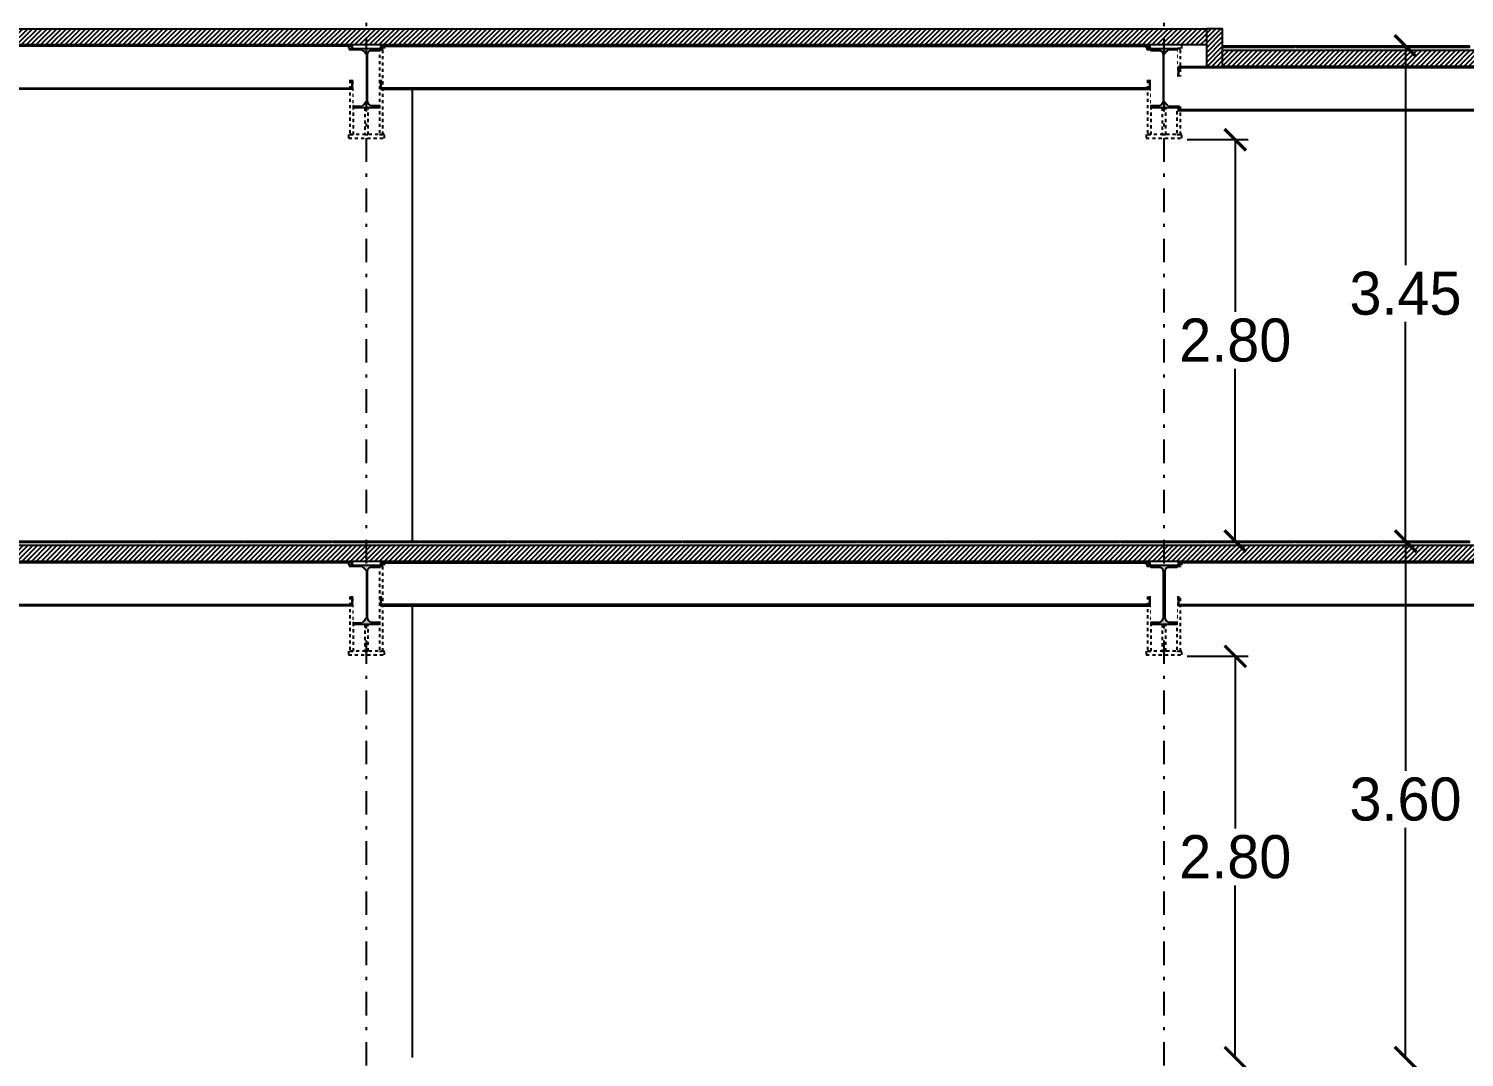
# Model space of a CAD drawing. Header units: millimetres. Extents: x -101 to 3415, y -52 to 1366.
# Drawn here: x 242.97 to 288.72, y 114.16 to 146.94 of the extents above; entities that cross this region are included whole.
import ezdxf

# ---------------------------------------------------------------- set-up
doc = ezdxf.new("R2010")
doc.units = ezdxf.units.MM
doc.set_wipeout_variables(frame=1)
doc.linetypes.add('DASHDOT2', pattern=[0.5, 0.25, -0.125, 0, -0.125])
doc.linetypes.add('OCULTA2', pattern=[0.3, 0.2, -0.1])
doc.layers.add('00_ARQ', color=8, linetype='Continuous')
doc.layers.add('A-ESTRUCTURA', color=6, linetype='Continuous')

# ---------------------------------------------------------------- blocks, each defined once
blk = doc.blocks.new('_ArchTick')
at = {"color": 0, "linetype": 'ByBlock', "const_width": 0.15}
blk.add_lwpolyline([(-0.5, -0.5), (0.5, 0.5)], dxfattribs=at)
blk = doc.blocks.new('A$C0F3E0099')
at = {"layer": 'A-ESTRUCTURA', "color": 8, "linetype": 'OCULTA2', "ltscale": 0.1}
for points in [[(-0.125, 0.025), (0.125, 0.025), (0.125, 0), (-0.125, 0)], [(-0.09, 0), (-0.09, -0.6), (-0.115, -0.6), (-0.115, 0)], [(0.115, 0), (0.115, -0.6), (0.09, -0.6), (0.09, 0)], [(0.0125, -0.413), (0.0125, -0.6), (-0.0125, -0.6), (-0.0125, -0.413)], [(-0.125, -0.6), (0.125, -0.6), (0.125, -0.625), (-0.125, -0.625)]]:
    blk.add_lwpolyline(points, close=True, dxfattribs=at)

msp = doc.modelspace()

# ---------------------------------------------------------------- hatches: boundary and pattern name
at = {"layer": '00_ARQ'}
h = msp.add_hatch(dxfattribs=at)
h.set_pattern_fill('PLASTI', color=9, scale=0.228646)
h.set_pattern_definition([(0, (-3488.3955, -6.6233), (0, 1.4519016), []), (0, (-3488.3955, -6.4419), (0, 1.4519016), []), (0, (-3488.3955, -6.2604), (0, 1.4519016), []), (0, (-3488.3955, -5.7159), (0, 1.4519016), [])])
edge = h.paths.add_edge_path()
edge.add_line((226.265, 169.123), (226.265, 80.537))
edge.add_line((226.265, 80.537), (213.918, 80.537))
edge.add_line((213.918, 80.537), (213.918, 179.998))
edge.add_line((213.918, 179.998), (255.187, 179.998))
edge.add_line((255.187, 179.998), (255.187, 163.536))
edge.add_line((255.187, 163.536), (242.239, 163.536))
edge.add_line((242.239, 163.536), (242.239, 175.334))
edge.add_line((242.239, 175.334), (234.008, 175.334))
edge.add_line((234.008, 175.334), (234.008, 163.536))
edge.add_line((234.008, 163.536), (227.235, 163.536))
edge.add_line((227.235, 163.536), (227.235, 163.741))
edge.add_line((227.235, 163.741), (226.951, 163.741))
edge.add_line((226.951, 163.741), (226.951, 169.116))
edge.add_line((226.951, 169.116), (227.002, 169.116))
edge.add_arc((227.002, 169.111), 0.00457, 38.4506, 90, ccw=False)
edge.add_line((227.006, 169.114), (227.118, 168.91))
edge.add_arc((227.121, 168.912), 0.00343, 208.8256, 279.625)
edge.add_line((227.122, 168.908), (227.189, 168.908))
edge.add_line((227.189, 168.908), (227.189, 168.916))
edge.add_line((227.189, 168.916), (227.125, 168.916))
edge.add_arc((227.125, 168.92), 0.00457, 218.4506, 270, ccw=False)
edge.add_line((227.122, 168.917), (227.01, 169.121))
edge.add_arc((227.006, 169.12), 0.00343, 28.8256, 99.625)
edge.add_line((227.006, 169.123), (226.265, 169.123))
h = msp.add_hatch(dxfattribs=at)
h.set_pattern_fill('LINE', color=9, scale=0.034297, angle=45, style=0)
h.set_pattern_definition([(45, (-3488.41207, -6.57728), (-0.07699871, 0.07699871), [])])
h.paths.add_polyline_path([(280.504, 145.734), (281.021, 145.734), (281.021, 146.936), (280.504, 146.936)])
h = msp.add_hatch(dxfattribs=at)
h.set_pattern_fill('LINE', color=9, scale=0.034297, angle=45, style=0)
h.set_pattern_definition([(45, (-3488.39546, -6.57728), (-0.07699871, 0.07699871), [])])
h.paths.add_polyline_path([(304.28, 145.734), (281.021, 145.734), (281.021, 146.25), (304.28, 146.25)])

# ---------------------------------------------------------------- linework, layer by layer
at = {"layer": '00_ARQ', "color": 9, "linetype": 'DASHDOT2', "ltscale": 3}
for p, q in [((253.734, 38.695), (253.734, 195.766)), ((279.155, 38.695), (279.155, 195.766))]:
    msp.add_line(p, q, dxfattribs=at)
at = {"layer": '00_ARQ', "color": 9}
for p, q in [((281.654, 146.387), (287.262, 146.387)), ((286.851, 146.387), (286.851, 139.406)), ((279.894, 143.401), (281.837, 143.401)), ((281.425, 143.401), (281.425, 137.912)), ((286.851, 130.611), (286.851, 137.592)), ((281.425, 130.611), (281.425, 136.1)), ((279.894, 130.611), (281.837, 130.611)), ((281.654, 130.611), (287.262, 130.611)), ((281.654, 130.611), (287.262, 130.611)), ((286.851, 130.611), (286.851, 123.286)), ((279.894, 126.938), (281.837, 126.938)), ((281.425, 126.938), (281.425, 121.45)), ((286.851, 114.148), (286.851, 121.473)), ((281.425, 114.148), (281.425, 119.637))]:
    msp.add_line(p, q, dxfattribs=at)
at = {"layer": '00_ARQ', "color": 9, "ltscale": 3}
for p, q in [((283.306, 146.365), (283.351, 146.365)), ((286.095, 146.365), (286.141, 146.365)), ((244.253, 130.588), (244.299, 130.588)), ((247.043, 130.588), (247.088, 130.588)), ((249.832, 130.588), (249.878, 130.588)), ((249.832, 130.588), (249.878, 130.588)), ((252.621, 130.588), (252.667, 130.588)), ((255.411, 130.588), (255.457, 130.588)), ((258.2, 130.588), (258.246, 130.588)), ((258.2, 130.588), (258.246, 130.588)), ((260.99, 130.588), (261.036, 130.588)), ((263.779, 130.588), (263.825, 130.588)), ((266.569, 130.588), (266.615, 130.588)), ((266.569, 130.588), (266.615, 130.588)), ((269.358, 130.588), (269.404, 130.588)), ((272.148, 130.588), (272.194, 130.588)), ((274.937, 130.588), (274.983, 130.588)), ((274.937, 130.588), (274.983, 130.588)), ((277.727, 130.588), (277.773, 130.588)), ((280.516, 130.588), (280.562, 130.588)), ((283.306, 130.588), (283.351, 130.588)), ((283.306, 130.588), (283.351, 130.588)), ((286.095, 130.588), (286.141, 130.588))]:
    msp.add_line(p, q, dxfattribs=at)
at = {"layer": '00_ARQ', "color": 9}
for points in [[(280.504, 145.734), (281.021, 145.734), (281.021, 146.936), (280.504, 146.936)], [(304.28, 145.734), (281.021, 145.734), (281.021, 146.25), (304.28, 146.25)]]:
    msp.add_lwpolyline(points, close=True, dxfattribs=at)
at = {"layer": '00_ARQ', "color": 9, "ltscale": 2}
for points in [[(227.865, 146.419), (253.277, 146.419), (253.277, 145.006), (227.865, 145.006)], [(253.277, 146.379), (227.865, 146.379), (227.865, 145.047), (253.277, 145.047)], [(278.697, 146.419), (254.192, 146.419), (254.192, 145.006), (278.697, 145.006)], [(254.192, 146.379), (278.697, 146.379), (278.697, 145.047), (254.192, 145.047)], [(279.612, 145.734), (302.292, 145.734), (302.292, 144.32), (279.612, 144.32)], [(302.292, 145.693), (279.612, 145.693), (279.612, 144.361), (302.292, 144.361)], [(227.865, 129.957), (253.277, 129.957), (253.277, 128.544), (227.865, 128.544)], [(278.697, 129.957), (254.192, 129.957), (254.192, 128.544), (278.697, 128.544)], [(279.612, 129.957), (302.459, 129.957), (302.459, 128.544), (279.612, 128.544)], [(253.277, 129.916), (227.865, 129.916), (227.865, 128.585), (253.277, 128.585)], [(254.192, 129.916), (278.697, 129.916), (278.697, 128.585), (254.192, 128.585)], [(302.459, 129.916), (279.612, 129.916), (279.612, 128.585), (302.459, 128.585)]]:
    msp.add_lwpolyline(points, close=True, dxfattribs=at)
at = {"layer": '00_ARQ', "color": 9, "ltscale": 3}
for points in [[(281.021, 146.342), (281.021, 146.387), (283.306, 146.387), (283.306, 146.342)], [(283.351, 146.342), (283.351, 146.387), (286.095, 146.387), (286.095, 146.342)], [(286.141, 146.342), (286.141, 146.387), (288.885, 146.387), (288.885, 146.342)], [(241.509, 130.565), (241.509, 130.611), (244.253, 130.611), (244.253, 130.565)], [(244.299, 130.565), (244.299, 130.611), (247.043, 130.611), (247.043, 130.565)], [(247.088, 130.565), (247.088, 130.611), (249.832, 130.611), (249.832, 130.565)], [(249.878, 130.565), (249.878, 130.611), (252.621, 130.611), (252.621, 130.565)], [(252.667, 130.565), (252.667, 130.611), (255.411, 130.611), (255.411, 130.565)], [(255.457, 130.565), (255.457, 130.611), (258.2, 130.611), (258.2, 130.565)], [(258.246, 130.565), (258.246, 130.611), (260.99, 130.611), (260.99, 130.565)], [(261.036, 130.565), (261.036, 130.611), (263.779, 130.611), (263.779, 130.565)], [(263.825, 130.565), (263.825, 130.611), (266.569, 130.611), (266.569, 130.565)], [(266.615, 130.565), (266.615, 130.611), (269.358, 130.611), (269.358, 130.565)], [(269.404, 130.565), (269.404, 130.611), (272.148, 130.611), (272.148, 130.565)], [(272.194, 130.565), (272.194, 130.611), (274.937, 130.611), (274.937, 130.565)], [(274.983, 130.565), (274.983, 130.611), (277.727, 130.611), (277.727, 130.565)], [(277.773, 130.565), (277.773, 130.611), (280.516, 130.611), (280.516, 130.565)], [(280.562, 130.565), (280.562, 130.611), (283.306, 130.611), (283.306, 130.565)], [(283.351, 130.565), (283.351, 130.611), (286.095, 130.611), (286.095, 130.565)], [(286.141, 130.565), (286.141, 130.611), (288.885, 130.611), (288.885, 130.565)]]:
    msp.add_lwpolyline(points, close=True, dxfattribs=at)
at = {"layer": '00_ARQ', "color": 9, "ltscale": 2}
for points in [[(255.187, 145.02), (255.187, 130.611)], [(255.187, 128.557), (255.187, 114.148)]]:
    msp.add_lwpolyline(points, dxfattribs=at)

# ---------------------------------------------------------------- block references
at = {"layer": '00_ARQ', "color": 9, "xscale": 0.6859377647626195, "yscale": 0.6859377647626195, "zscale": 0.6859377647626195}
for p, rotation in [((286.851, 146.387), 90), ((281.425, 143.401), 90), ((281.425, 130.611), 270), ((286.851, 130.611), 270), ((286.851, 130.611), 90), ((281.425, 126.938), 90), ((281.425, 114.148), 270), ((286.851, 114.148), 270)]:
    msp.add_blockref('_ArchTick', p, dxfattribs=dict(at, rotation=rotation))
at = {"layer": '00_ARQ', "color": 9, "extrusion": (0, 0, -1), "xscale": 4.572918431750428, "yscale": 4.572918431750428, "zscale": -4.572918431750772}
for p in [(-279.155, 146.305), (-279.155, 129.843)]:
    msp.add_blockref('A$C0F3E0099', p, dxfattribs=at)

# ---------------------------------------------------------------- texts
at = {"layer": '00_ARQ', "color": 9, "char_height": 1.3719, "attachment_point": 5}
for s, insert in [('\\A1;3.45', (286.851, 138.499)), ('\\A1;2.80', (281.425, 137.006)), ('\\A1;3.60', (286.851, 122.38)), ('\\A1;2.80', (281.425, 120.543))]:
    msp.add_mtext(s, dxfattribs=dict(at, insert=insert))

# ---------------------------------------------------------------- next in the draw order: wipeouts: each hides what was drawn before it
at = {"color": 9, "ltscale": 2}
for points in [[(254.649, 146.232), (254.649, 145.317), (254.146, 145.317), (254.146, 144.49), (253.883, 144.49), (253.757, 144.648), (253.757, 146.105), (253.883, 146.232)], [(278.24, 146.232), (278.24, 145.317), (278.743, 145.317), (278.743, 144.49), (279.006, 144.49), (279.133, 144.648), (279.133, 146.105), (279.006, 146.232)], [(254.649, 129.769), (254.649, 128.855), (254.146, 128.855), (254.146, 128.027), (253.883, 128.027), (253.757, 128.186), (253.757, 129.643), (253.883, 129.769)], [(278.24, 129.769), (278.24, 128.855), (278.743, 128.855), (278.743, 128.027), (279.006, 128.027), (279.133, 128.186), (279.133, 129.643), (279.006, 129.769)]]:
    msp.add_wipeout(points, dxfattribs=at).dxf.layer = '00_ARQ'

# ---------------------------------------------------------------- next in the draw order: hatches: boundary and pattern name
at = {"layer": '00_ARQ'}
h = msp.add_hatch(dxfattribs=at)
h.set_pattern_fill('LINE', color=9, scale=0.034297, angle=45, style=0)
h.set_pattern_definition([(45, (-3488.39546, -6.57728), (-0.07699871, 0.07699871), [])])
h.paths.add_polyline_path([(280.504, 146.419), (226.951, 146.419), (226.951, 146.936), (280.504, 146.936)])
h = msp.add_hatch(color=9, dxfattribs=at)
edge = h.paths.add_edge_path()
edge.add_line((253.757, 146.105), (253.757, 144.648))
edge.add_arc((253.914, 144.644), 0.158, 178.4498, 258.7549)
edge.add_line((253.883, 144.49), (254.146, 144.49))
edge.add_line((254.146, 144.49), (254.146, 144.417))
edge.add_line((254.146, 144.417), (253.323, 144.417))
edge.add_line((253.323, 144.417), (253.323, 144.49))
edge.add_line((253.323, 144.49), (253.585, 144.49))
edge.add_arc((253.555, 144.644), 0.158, 281.2451, 361.5502)
edge.add_line((253.712, 144.648), (253.712, 146.105))
edge.add_arc((253.585, 146.105), 0.127, 360, 450)
edge.add_line((253.585, 146.232), (253.323, 146.232))
edge.add_line((253.323, 146.232), (253.323, 146.305))
edge.add_line((253.323, 146.305), (254.146, 146.305))
edge.add_line((254.146, 146.305), (254.146, 146.232))
edge.add_line((254.146, 146.232), (253.883, 146.232))
edge.add_arc((253.883, 146.105), 0.127, 90, 180)
h = msp.add_hatch(color=9, dxfattribs=at)
edge = h.paths.add_edge_path()
edge.add_line((279.177, 146.105), (279.177, 144.648))
edge.add_arc((279.334, 144.644), 0.158, 178.4498, 258.7549)
edge.add_line((279.304, 144.49), (279.566, 144.49))
edge.add_line((279.566, 144.49), (279.566, 144.417))
edge.add_line((279.566, 144.417), (278.743, 144.417))
edge.add_line((278.743, 144.417), (278.743, 144.49))
edge.add_line((278.743, 144.49), (279.006, 144.49))
edge.add_arc((278.975, 144.644), 0.158, 281.2451, 361.5502)
edge.add_line((279.133, 144.648), (279.133, 146.105))
edge.add_arc((279.006, 146.105), 0.127, 0, 90)
edge.add_line((279.006, 146.232), (278.743, 146.232))
edge.add_line((278.743, 146.232), (278.743, 146.305))
edge.add_line((278.743, 146.305), (279.566, 146.305))
edge.add_line((279.566, 146.305), (279.566, 146.232))
edge.add_line((279.566, 146.232), (279.304, 146.232))
edge.add_arc((279.304, 146.105), 0.127, 90, 180)
h = msp.add_hatch(color=9, dxfattribs=at)
edge = h.paths.add_edge_path()
edge.add_line((253.757, 129.643), (253.757, 128.186))
edge.add_arc((253.914, 128.182), 0.158, 178.4498, 258.7549)
edge.add_line((253.883, 128.027), (254.146, 128.027))
edge.add_line((254.146, 128.027), (254.146, 127.954))
edge.add_line((254.146, 127.954), (253.323, 127.954))
edge.add_line((253.323, 127.954), (253.323, 128.027))
edge.add_line((253.323, 128.027), (253.585, 128.027))
edge.add_arc((253.555, 128.182), 0.158, 281.2451, 361.5502)
edge.add_line((253.712, 128.186), (253.712, 129.643))
edge.add_arc((253.585, 129.643), 0.127, 0, 90)
edge.add_line((253.585, 129.769), (253.323, 129.769))
edge.add_line((253.323, 129.769), (253.323, 129.843))
edge.add_line((253.323, 129.843), (254.146, 129.843))
edge.add_line((254.146, 129.843), (254.146, 129.769))
edge.add_line((254.146, 129.769), (253.883, 129.769))
edge.add_arc((253.883, 129.643), 0.127, 90, 180)

# ---------------------------------------------------------------- next in the draw order: linework, layer by layer
at = {"layer": '00_ARQ', "color": 9}
msp.add_lwpolyline([(280.504, 146.419), (226.951, 146.419), (226.951, 146.936), (280.504, 146.936)], close=True, dxfattribs=at)
for points in [[(253.757, 146.105), (253.757, 144.648, 0.365479), (253.883, 144.49), (254.146, 144.49), (254.146, 144.417), (253.323, 144.417), (253.323, 144.49), (253.585, 144.49, 0.365479), (253.712, 144.648), (253.712, 146.105, 0.414214), (253.585, 146.232), (253.323, 146.232), (253.323, 146.305), (254.146, 146.305), (254.146, 146.232), (253.883, 146.232, 0.414214)], [(279.177, 146.105), (279.177, 144.648, 0.365479), (279.304, 144.49), (279.566, 144.49), (279.566, 144.417), (278.743, 144.417), (278.743, 144.49), (279.006, 144.49, 0.365479), (279.133, 144.648), (279.133, 146.105, 0.414214), (279.006, 146.232), (278.743, 146.232), (278.743, 146.305), (279.566, 146.305), (279.566, 146.232), (279.304, 146.232, 0.414214)], [(253.757, 129.643), (253.757, 128.186, 0.365479), (253.883, 128.027), (254.146, 128.027), (254.146, 127.954), (253.323, 127.954), (253.323, 128.027), (253.585, 128.027, 0.365479), (253.712, 128.186), (253.712, 129.643, 0.414214), (253.585, 129.769), (253.323, 129.769), (253.323, 129.843), (254.146, 129.843), (254.146, 129.769), (253.883, 129.769, 0.414214)]]:
    msp.add_lwpolyline(points, format="xyb", close=True, dxfattribs=at)

# ---------------------------------------------------------------- next in the draw order: block references
at = {"layer": '00_ARQ', "color": 9, "extrusion": (0, 0, -1), "xscale": 4.572918431750428, "yscale": 4.572918431750428, "zscale": -4.572918431750772}
for p in [(-253.734, 146.305), (-253.734, 129.843)]:
    msp.add_blockref('A$C0F3E0099', p, dxfattribs=at)

# ---------------------------------------------------------------- next in the draw order: wipeouts: each hides what was drawn before it
at = {"color": 9, "ltscale": 2}
msp.add_wipeout([(280.069, 129.769), (280.069, 128.855), (279.566, 128.855), (279.566, 128.027), (279.304, 128.027), (279.177, 128.186), (279.177, 129.643), (279.304, 129.769)], dxfattribs=at).dxf.layer = '00_ARQ'

# ---------------------------------------------------------------- next in the draw order: hatches: boundary and pattern name
at = {"layer": '00_ARQ'}
h = msp.add_hatch(dxfattribs=at)
h.set_pattern_fill('LINE', color=9, scale=0.034297, angle=45, style=0)
h.set_pattern_definition([(45, (-3488.39546, -6.57728), (-0.07699871, 0.07699871), [])])
h.paths.add_polyline_path([(304.266, 129.957), (226.951, 129.957), (226.951, 130.474), (304.266, 130.474)])
h = msp.add_hatch(color=9, dxfattribs=at)
edge = h.paths.add_edge_path()
edge.add_line((279.177, 129.643), (279.177, 128.186))
edge.add_arc((279.334, 128.182), 0.158, 178.4498, 258.7549)
edge.add_line((279.304, 128.027), (279.566, 128.027))
edge.add_line((279.566, 128.027), (279.566, 127.954))
edge.add_line((279.566, 127.954), (278.743, 127.954))
edge.add_line((278.743, 127.954), (278.743, 128.027))
edge.add_line((278.743, 128.027), (279.006, 128.027))
edge.add_arc((278.975, 128.182), 0.158, 281.2451, 361.5502)
edge.add_line((279.133, 128.186), (279.133, 129.643))
edge.add_arc((279.006, 129.643), 0.127, 0, 90)
edge.add_line((279.006, 129.769), (278.743, 129.769))
edge.add_line((278.743, 129.769), (278.743, 129.843))
edge.add_line((278.743, 129.843), (279.566, 129.843))
edge.add_line((279.566, 129.843), (279.566, 129.769))
edge.add_line((279.566, 129.769), (279.304, 129.769))
edge.add_arc((279.304, 129.643), 0.127, 90, 180)

# ---------------------------------------------------------------- next in the draw order: linework, layer by layer
at = {"layer": '00_ARQ', "color": 9}
msp.add_lwpolyline([(304.266, 129.957), (226.951, 129.957), (226.951, 130.474), (304.266, 130.474)], close=True, dxfattribs=at)
msp.add_lwpolyline([(279.177, 129.643), (279.177, 128.186, 0.365479), (279.304, 128.027), (279.566, 128.027), (279.566, 127.954), (278.743, 127.954), (278.743, 128.027), (279.006, 128.027, 0.365479), (279.133, 128.186), (279.133, 129.643, 0.414214), (279.006, 129.769), (278.743, 129.769), (278.743, 129.843), (279.566, 129.843), (279.566, 129.769), (279.304, 129.769, 0.414214)], format="xyb", close=True, dxfattribs=at)

# ---------------------------------------------------------------- next in the draw order: wipeouts: each hides what was drawn before it
at = {"color": 9, "ltscale": 2}
for points in [[(252.82, 146.232), (252.82, 145.317), (253.323, 145.317), (253.323, 144.49), (253.585, 144.49), (253.712, 144.648), (253.712, 146.105), (253.585, 146.232)], [(280.069, 144.49), (280.069, 145.404), (279.566, 145.404), (279.566, 146.232), (279.304, 146.232), (279.177, 146.105), (279.177, 144.64), (279.304, 144.49)]]:
    msp.add_wipeout(points, dxfattribs=at).dxf.layer = '00_ARQ'

# ---------------------------------------------------------------- next in the draw order: wipeouts: each hides what was drawn before it
msp.add_wipeout([(252.82, 129.769), (252.82, 128.855), (253.323, 128.855), (253.323, 128.027), (253.585, 128.027), (253.712, 128.186), (253.712, 129.643), (253.585, 129.769)], dxfattribs=at).dxf.layer = '00_ARQ'

doc.saveas('drawing.dxf')
